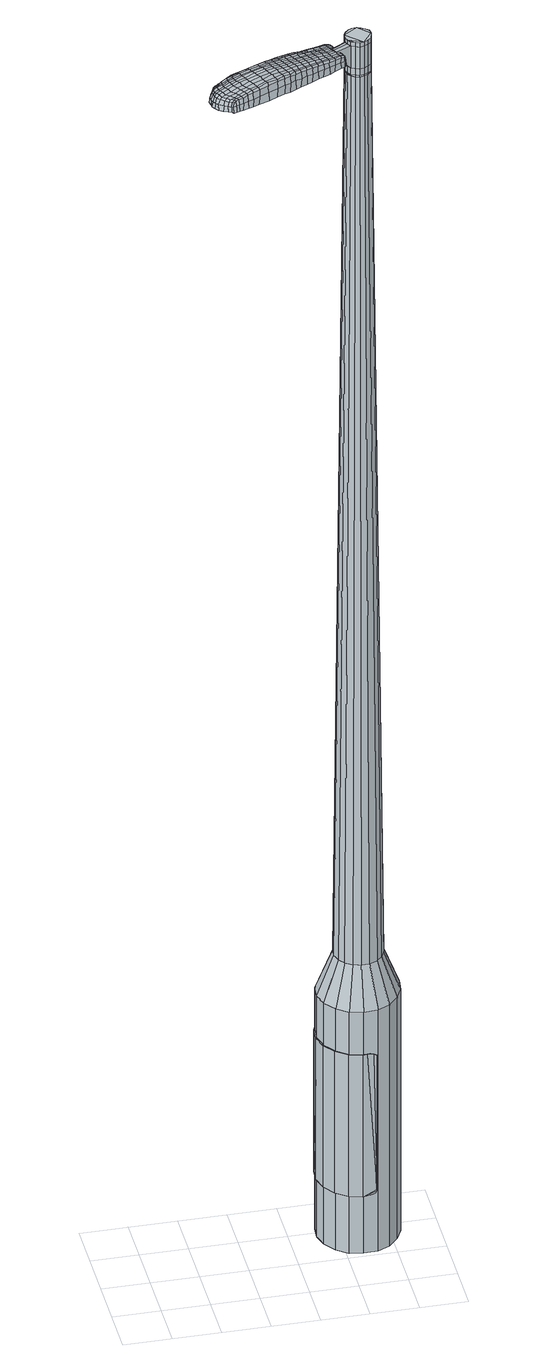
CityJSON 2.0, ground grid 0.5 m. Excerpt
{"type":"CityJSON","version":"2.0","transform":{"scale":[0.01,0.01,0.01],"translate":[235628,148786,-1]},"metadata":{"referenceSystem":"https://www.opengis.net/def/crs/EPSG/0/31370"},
"CityObjects":{
"object1":{"type":"GenericCityObject","attributes":{"cluster":111,"mean_distance_to_centroid":0.345,"new_centroid_x":235630.21,"new_centroid_y":148786.99,"mean_distance_to_camera":20.84,"H1":10.32,"H2":10.04,"Z_final":116.13,"cluster2":-1,"proj_x":235627.2,"proj_y":148780.66,"id_line":86881,"bearing_l":115.47,"distance":7.01,"orientation":"left","G_obj":205.47},"geometry":[{"type":"MultiSurface","lod":"2","boundaries":[[[0,1,2,3]],[[1,4,5,2]],[[4,6,7,5]],[[6,8,9,7]],[[8,10,11,9]],[[10,12,13,11]],[[12,14,15,13]],[[14,16,17,15]],[[16,18,19,17]],[[18,20,21,19]],[[20,22,23,21]],[[22,24,25,23]],[[24,26,27,25]],[[26,28,29,27]],[[28,30,31,29]],[[30,32,33,31]],[[32,34,35,33]],[[34,0,3,35]],[[36,37,38,39]],[[38,40,41,42]],[[41,43,42]],[[42,44,45,46]],[[45,47,46]],[[46,48,49,50]],[[49,51,50]],[[42,46,50,38]],[[50,52,39,38]],[[53,36,39]],[[2,5,7,35]],[[7,9,11,15]],[[11,13,15]],[[15,17,19,23]],[[19,21,23]],[[23,25,27,31]],[[27,29,31]],[[15,23,31,7]],[[31,33,35,7]],[[3,2,35]],[[1,0,54,55]],[[0,34,56,54]],[[34,32,57,56]],[[32,30,58,57]],[[30,28,59,58]],[[28,26,60,59]],[[26,24,61,60]],[[24,22,62,61]],[[22,20,63,62]],[[20,18,64,63]],[[18,16,65,64]],[[16,14,66,65]],[[14,12,67,66]],[[12,10,68,67]],[[10,8,69,68]],[[8,6,70,69]],[[6,4,71,70]],[[4,1,55,71]],[[55,54,72,73]],[[54,56,74,72]],[[56,57,75,74]],[[57,58,76,75]],[[58,59,77,76]],[[59,60,78,77]],[[60,61,79,78]],[[61,62,80,79]],[[62,63,81,80]],[[63,64,82,81]],[[64,65,83,82]],[[65,66,84,83]],[[66,67,85,84]],[[67,68,86,85]],[[68,69,87,86]],[[69,70,88,87]],[[70,71,89,88]],[[71,55,73,89]],[[90,91,92,93]],[[94,95,91,90]],[[75,96,95,94]],[[97,98,96,75]],[[77,99,98,97]],[[78,100,99,77]],[[101,102,100,78]],[[103,104,102,101]],[[105,106,104,103]],[[107,108,106,105]],[[109,110,108,107]],[[111,112,110,109]],[[113,114,112,111]],[[115,116,114,113]],[[117,118,116,115]],[[119,120,118,117]],[[121,122,120,119]],[[93,92,122,121]],[[123,124,125,126]],[[127,123,126,128]],[[129,127,128,130]],[[131,129,130,132]],[[133,131,132,134]],[[135,133,134,136]],[[137,135,136,138]],[[139,137,138,140]],[[141,139,140,142]],[[143,141,142,144]],[[145,143,144,146]],[[147,145,146,148]],[[149,147,148,150]],[[151,149,150,152]],[[153,151,152,154]],[[155,153,154,156]],[[73,72,90,93]],[[72,74,94,90]],[[74,75,94]],[[76,97,75]],[[76,77,97]],[[79,101,78]],[[79,80,103,101]],[[80,81,105,103]],[[81,82,107,105]],[[82,83,109,107]],[[83,84,111,109]],[[84,85,113,111]],[[85,86,115,113]],[[86,87,117,115]],[[87,88,119,117]],[[88,89,121,119]],[[89,73,93,121]],[[157,158,92,91]],[[158,159,122,92]],[[159,160,120,122]],[[160,161,118,120]],[[161,162,116,118]],[[162,163,114,116]],[[163,164,112,114]],[[164,165,110,112]],[[165,166,108,110]],[[166,167,106,108]],[[167,168,104,106]],[[168,169,102,104]],[[169,100,102]],[[170,98,99]],[[170,96,98]],[[171,95,96]],[[171,157,91,95]],[[39,52,155,172]],[[158,157,173,156]],[[53,39,172,124]],[[157,171,125,173]],[[36,53,124,123]],[[171,96,126,125]],[[37,36,123,127]],[[96,170,128,126]],[[38,37,127,129]],[[170,99,130,128]],[[40,38,129,131]],[[99,100,132,130]],[[41,40,131,133]],[[100,169,134,132]],[[43,41,133,135]],[[169,168,136,134]],[[42,43,135,137]],[[168,167,138,136]],[[44,42,137,139]],[[167,166,140,138]],[[45,44,139,141]],[[166,165,142,140]],[[47,45,141,143]],[[165,164,144,142]],[[46,47,143,145]],[[164,163,146,144]],[[48,46,145,147]],[[163,162,148,146]],[[49,48,147,149]],[[162,161,150,148]],[[51,49,149,151]],[[161,160,152,150]],[[50,51,151,153]],[[160,159,154,152]],[[52,50,153,155]],[[159,158,156,154]],[[155,156,174,175]],[[156,173,176,174]],[[173,125,177,176]],[[125,124,178,177]],[[124,172,179,178]],[[172,155,175,179]],[[180,181,182,183]],[[184,180,183,185]],[[180,184,186,187]],[[181,180,187,188]],[[189,190,191,192]],[[193,189,192,194]],[[189,193,195,196]],[[190,189,196,197]],[[198,199,200,201]],[[202,198,201,203]],[[198,202,204,205]],[[199,198,205,206]],[[207,208,209,210]],[[211,207,210,212]],[[207,211,213,214]],[[208,207,214,215]],[[216,217,218,219]],[[220,216,219,221]],[[216,220,222,223]],[[217,216,223,224]],[[225,226,227,228]],[[229,225,228,230]],[[225,229,231,232]],[[226,225,232,233]],[[234,235,236,237]],[[226,234,237,227]],[[234,226,233,238]],[[235,234,238,239]],[[240,241,242,243]],[[235,240,243,236]],[[240,235,239,244]],[[241,240,244,245]],[[246,184,185,247]],[[241,246,247,242]],[[246,241,245,248]],[[184,246,248,186]],[[249,250,251,252]],[[253,249,252,254]],[[249,253,255,256]],[[250,249,256,257]],[[258,259,260,261]],[[250,258,261,251]],[[258,250,257,262]],[[259,258,262,263]],[[264,265,266,267]],[[259,264,267,260]],[[264,259,263,268]],[[265,264,268,269]],[[270,271,272,273]],[[265,270,273,266]],[[270,265,269,274]],[[271,270,274,275]],[[276,181,188,277]],[[271,276,277,272]],[[276,271,275,278]],[[181,276,278,182]],[[279,280,281,282]],[[283,279,282,284]],[[279,283,285,286]],[[280,279,286,287]],[[288,289,290,291]],[[280,288,291,281]],[[288,280,287,292]],[[289,288,292,293]],[[294,295,296,297]],[[289,294,297,290]],[[294,289,293,298]],[[295,294,298,299]],[[300,193,194,301]],[[295,300,301,296]],[[300,295,299,302]],[[193,300,302,195]],[[303,304,305,306]],[[307,303,306,308]],[[303,307,309,310]],[[304,303,310,311]],[[312,313,314,315]],[[304,312,315,305]],[[312,304,311,316]],[[313,312,316,317]],[[318,319,320,321]],[[313,318,321,314]],[[318,313,317,322]],[[319,318,322,323]],[[324,325,326,327]],[[319,324,327,320]],[[324,319,323,328]],[[325,324,328,329]],[[330,190,197,331]],[[325,330,331,326]],[[330,325,329,332]],[[190,330,332,191]],[[333,219,218,334]],[[335,333,334,336]],[[333,335,337,338]],[[219,333,338,221]],[[339,335,336,340]],[[341,339,340,342]],[[339,341,343,344]],[[335,339,344,337]],[[345,341,342,346]],[[347,345,346,348]],[[345,347,349,350]],[[341,345,350,343]],[[351,347,348,352]],[[353,351,352,354]],[[351,353,355,356]],[[347,351,356,349]],[[357,353,354,358]],[[208,357,358,209]],[[357,208,215,359]],[[353,357,359,355]],[[360,361,206,205]],[[362,360,205,204]],[[360,362,363,364]],[[361,360,364,365]],[[366,367,365,364]],[[368,366,364,363]],[[366,368,369,370]],[[367,366,370,371]],[[372,373,371,370]],[[374,372,370,369]],[[372,374,375,376]],[[373,372,376,377]],[[378,379,377,376]],[[380,378,376,375]],[[378,380,213,211]],[[379,378,211,212]],[[381,382,383,384]],[[283,381,384,285]],[[381,283,284,385]],[[382,381,385,386]],[[387,202,203,388]],[[382,387,388,383]],[[387,382,386,389]],[[202,387,389,204]],[[390,391,392,393]],[[229,390,393,231]],[[390,229,230,394]],[[391,390,394,395]],[[396,397,398,399]],[[391,396,399,392]],[[396,391,395,400]],[[397,396,400,401]],[[402,199,206,403]],[[397,402,403,398]],[[402,397,401,404]],[[199,402,404,200]],[[405,406,407,408]],[[187,405,408,188]],[[405,187,186,409]],[[406,405,409,410]],[[411,412,413,414]],[[406,411,414,407]],[[411,406,410,415]],[[412,411,415,416]],[[417,210,209,418]],[[412,417,418,413]],[[417,412,416,419]],[[210,417,419,212]],[[420,421,422,423]],[[192,420,423,194]],[[420,192,191,424]],[[421,420,424,425]],[[426,214,213,427]],[[421,426,427,422]],[[426,421,425,428]],[[214,426,428,215]],[[429,430,431,432]],[[307,429,432,309]],[[429,307,308,433]],[[430,429,433,434]],[[435,220,221,436]],[[430,435,436,431]],[[435,430,434,437]],[[220,435,437,222]],[[438,439,440,441]],[[253,438,441,255]],[[438,253,254,442]],[[439,438,442,443]],[[444,445,446,447]],[[439,444,447,440]],[[444,439,443,448]],[[445,444,448,449]],[[450,217,224,451]],[[445,450,451,446]],[[450,445,449,452]],[[217,450,452,218]],[[453,454,443,442]],[[252,453,442,254]],[[453,252,251,455]],[[454,453,455,456]],[[457,458,449,448]],[[454,457,448,443]],[[457,454,456,459]],[[458,457,459,460]],[[461,334,218,452]],[[458,461,452,449]],[[461,458,460,462]],[[334,461,462,336]],[[463,464,465,466]],[[310,463,466,311]],[[463,310,309,432]],[[464,463,432,431]],[[467,338,337,468]],[[464,467,468,465]],[[467,464,431,436]],[[338,467,436,221]],[[469,470,456,455]],[[261,469,455,251]],[[469,261,260,471]],[[470,469,471,472]],[[473,474,460,459]],[[470,473,459,456]],[[473,470,472,475]],[[474,473,475,476]],[[477,340,336,462]],[[474,477,462,460]],[[477,474,476,478]],[[340,477,478,342]],[[479,480,481,482]],[[316,479,482,317]],[[479,316,311,466]],[[480,479,466,465]],[[483,344,343,484]],[[480,483,484,481]],[[483,480,465,468]],[[344,483,468,337]],[[485,486,472,471]],[[267,485,471,260]],[[485,267,266,487]],[[486,485,487,488]],[[489,490,476,475]],[[486,489,475,472]],[[489,486,488,491]],[[490,489,491,492]],[[493,346,342,478]],[[490,493,478,476]],[[493,490,492,494]],[[346,493,494,348]],[[495,496,497,498]],[[322,495,498,323]],[[495,322,317,482]],[[496,495,482,481]],[[499,350,349,500]],[[496,499,500,497]],[[499,496,481,484]],[[350,499,484,343]],[[501,502,488,487]],[[273,501,487,266]],[[501,273,272,503]],[[502,501,503,504]],[[505,506,492,491]],[[502,505,491,488]],[[505,502,504,507]],[[506,505,507,508]],[[509,352,348,494]],[[506,509,494,492]],[[509,506,508,510]],[[352,509,510,354]],[[511,512,513,514]],[[328,511,514,329]],[[511,328,323,498]],[[512,511,498,497]],[[515,356,355,516]],[[512,515,516,513]],[[515,512,497,500]],[[356,515,500,349]],[[517,518,504,503]],[[277,517,503,272]],[[517,277,188,408]],[[518,517,408,407]],[[519,520,508,507]],[[518,519,507,504]],[[519,518,407,414]],[[520,519,414,413]],[[521,358,354,510]],[[520,521,510,508]],[[521,520,413,418]],[[358,521,418,209]],[[522,523,425,424]],[[332,522,424,191]],[[522,332,329,514]],[[523,522,514,513]],[[524,359,215,428]],[[523,524,428,425]],[[524,523,513,516]],[[359,524,516,355]],[[525,526,386,385]],[[282,525,385,284]],[[525,282,281,527]],[[526,525,527,528]],[[529,362,204,389]],[[526,529,389,386]],[[529,526,528,530]],[[362,529,530,363]],[[531,532,533,534]],[[232,531,534,233]],[[531,232,231,393]],[[532,531,393,392]],[[535,536,537,538]],[[532,535,538,533]],[[535,532,392,399]],[[536,535,399,398]],[[539,361,365,540]],[[536,539,540,537]],[[539,536,398,403]],[[361,539,403,206]],[[541,542,528,527]],[[291,541,527,281]],[[541,291,290,543]],[[542,541,543,544]],[[545,368,363,530]],[[542,545,530,528]],[[545,542,544,546]],[[368,545,546,369]],[[547,548,549,550]],[[238,547,550,239]],[[547,238,233,534]],[[548,547,534,533]],[[551,552,553,554]],[[548,551,554,549]],[[551,548,533,538]],[[552,551,538,537]],[[555,367,371,556]],[[552,555,556,553]],[[555,552,537,540]],[[367,555,540,365]],[[557,558,544,543]],[[297,557,543,290]],[[557,297,296,559]],[[558,557,559,560]],[[561,374,369,546]],[[558,561,546,544]],[[561,558,560,562]],[[374,561,562,375]],[[563,564,565,566]],[[244,563,566,245]],[[563,244,239,550]],[[564,563,550,549]],[[567,568,569,570]],[[564,567,570,565]],[[567,564,549,554]],[[568,567,554,553]],[[571,373,377,572]],[[568,571,572,569]],[[571,568,553,556]],[[373,571,556,371]],[[573,574,560,559]],[[301,573,559,296]],[[573,301,194,423]],[[574,573,423,422]],[[575,380,375,562]],[[574,575,562,560]],[[575,574,422,427]],[[380,575,427,213]],[[576,577,410,409]],[[248,576,409,186]],[[576,248,245,566]],[[577,576,566,565]],[[578,579,416,415]],[[577,578,415,410]],[[578,577,565,570]],[[579,578,570,569]],[[580,379,212,419]],[[579,580,419,416]],[[580,579,569,572]],[[379,580,572,377]],[[581,582,583,584]],[[584,583,585,586]],[[587,585,583,588]],[[588,583,582,589]],[[590,591,592,593]],[[593,592,594,595]],[[596,594,592,597]],[[597,592,591,598]],[[599,600,601,602]],[[602,601,603,604]],[[605,603,601,606]],[[606,601,600,607]],[[608,609,610,611]],[[611,610,612,613]],[[614,612,610,615]],[[615,610,609,616]],[[617,618,619,620]],[[620,619,621,622]],[[623,621,619,624]],[[624,619,618,625]],[[626,627,628,629]],[[629,628,630,631]],[[632,630,628,633]],[[633,628,627,634]],[[635,636,637,638]],[[638,637,627,626]],[[634,627,637,639]],[[639,637,636,640]],[[641,642,643,644]],[[644,643,636,635]],[[640,636,643,645]],[[645,643,642,646]],[[586,585,647,648]],[[648,647,642,641]],[[646,642,647,649]],[[649,647,585,587]],[[650,651,652,653]],[[653,652,654,655]],[[656,654,652,657]],[[657,652,651,658]],[[659,660,661,662]],[[662,661,651,650]],[[658,651,661,663]],[[663,661,660,664]],[[665,666,667,668]],[[668,667,660,659]],[[664,660,667,669]],[[669,667,666,670]],[[671,672,673,674]],[[674,673,666,665]],[[670,666,673,675]],[[675,673,672,676]],[[589,582,677,678]],[[678,677,672,671]],[[676,672,677,679]],[[679,677,582,581]],[[680,681,682,683]],[[683,682,684,685]],[[686,684,682,687]],[[687,682,681,688]],[[689,690,691,692]],[[692,691,681,680]],[[688,681,691,693]],[[693,691,690,694]],[[695,696,697,698]],[[698,697,690,689]],[[694,690,697,699]],[[699,697,696,700]],[[595,594,701,702]],[[702,701,696,695]],[[700,696,701,703]],[[703,701,594,596]],[[704,705,706,707]],[[707,706,708,709]],[[710,708,706,711]],[[711,706,705,712]],[[713,714,715,716]],[[716,715,705,704]],[[712,705,715,717]],[[717,715,714,718]],[[719,720,721,722]],[[722,721,714,713]],[[718,714,721,723]],[[723,721,720,724]],[[725,726,727,728]],[[728,727,720,719]],[[724,720,727,729]],[[729,727,726,730]],[[598,591,731,732]],[[732,731,726,725]],[[730,726,731,733]],[[733,731,591,590]],[[617,620,734,735]],[[735,734,736,737]],[[738,736,734,739]],[[739,734,620,622]],[[737,736,740,741]],[[741,740,742,743]],[[744,742,740,745]],[[745,740,736,738]],[[743,742,746,747]],[[747,746,748,749]],[[750,748,746,751]],[[751,746,742,744]],[[749,748,752,753]],[[753,752,754,755]],[[756,754,752,757]],[[757,752,748,750]],[[755,754,758,759]],[[759,758,609,608]],[[616,609,758,760]],[[760,758,754,756]],[[607,761,762,606]],[[606,762,763,605]],[[764,763,762,765]],[[765,762,761,766]],[[766,767,768,765]],[[765,768,769,764]],[[770,769,768,771]],[[771,768,767,772]],[[772,773,774,771]],[[771,774,775,770]],[[776,775,774,777]],[[777,774,773,778]],[[778,779,780,777]],[[777,780,781,776]],[[614,781,780,612]],[[612,780,779,613]],[[782,783,784,785]],[[785,784,684,686]],[[685,684,784,786]],[[786,784,783,787]],[[604,603,788,789]],[[789,788,783,782]],[[787,783,788,790]],[[790,788,603,605]],[[791,792,793,794]],[[794,793,630,632]],[[631,630,793,795]],[[795,793,792,796]],[[797,798,799,800]],[[800,799,792,791]],[[796,792,799,801]],[[801,799,798,802]],[[607,600,803,804]],[[804,803,798,797]],[[802,798,803,805]],[[805,803,600,599]],[[806,807,808,809]],[[809,808,588,589]],[[587,588,808,810]],[[810,808,807,811]],[[812,813,814,815]],[[815,814,807,806]],[[811,807,814,816]],[[816,814,813,817]],[[608,611,818,819]],[[819,818,813,812]],[[817,813,818,820]],[[820,818,611,613]],[[821,822,823,824]],[[824,823,593,595]],[[590,593,823,825]],[[825,823,822,826]],[[614,615,827,828]],[[828,827,822,821]],[[826,822,827,829]],[[829,827,615,616]],[[830,831,708,832]],[[832,708,710]],[[709,708,833]],[[833,708,831,834]],[[622,621,835,836]],[[836,835,831,830]],[[834,831,835,837]],[[837,835,621,623]],[[838,839,840,841]],[[841,840,654,656]],[[655,654,840,842]],[[842,840,839,843]],[[844,845,846,847]],[[847,846,839,838]],[[843,839,846,848]],[[848,846,845,849]],[[625,618,850,851]],[[851,850,845,844]],[[849,845,850,852]],[[852,850,618,617]],[[843,853,854,842]],[[842,854,653,655]],[[650,653,854,855]],[[855,854,853,856]],[[849,857,858,848]],[[848,858,853,843]],[[856,853,858,859]],[[859,858,857,860]],[[617,735,861,852]],[[852,861,857,849]],[[860,857,861,862]],[[862,861,735,737]],[[863,864,865,866]],[[866,865,711,712]],[[710,711,865,832]],[[832,865,864,830]],[[738,739,867,868]],[[868,867,864,863]],[[830,864,867,836]],[[836,867,739,622]],[[856,869,870,855]],[[855,870,662,650]],[[659,662,870,871]],[[871,870,869,872]],[[860,873,874,859]],[[859,874,869,856]],[[872,869,874,875]],[[875,874,873,876]],[[737,741,877,862]],[[862,877,873,860]],[[876,873,877,878]],[[878,877,741,743]],[[879,880,881]],[[881,880,717,718]],[[712,717,880,866]],[[866,880,863]],[[744,745,882,883]],[[883,882,880,879]],[[863,880,882,868]],[[868,882,745,738]],[[872,884,885,871]],[[871,885,668,659]],[[665,668,885,886]],[[886,885,884,887]],[[876,888,889,875]],[[875,889,884,872]],[[887,884,889,890]],[[890,889,888,891]],[[743,747,892,878]],[[878,892,888,876]],[[891,888,892,893]],[[893,892,747,749]],[[894,895,896,897]],[[897,896,723,724]],[[718,723,896,881]],[[881,896,895,879]],[[750,751,898,899]],[[899,898,895,894]],[[879,895,898,883]],[[883,898,751,744]],[[887,900,901,886]],[[886,901,674,665]],[[671,674,901,902]],[[902,901,900,903]],[[891,904,905,890]],[[890,905,900,887]],[[903,900,905,906]],[[906,905,904,907]],[[749,753,908,893]],[[893,908,904,891]],[[907,904,908,909]],[[909,908,753,755]],[[910,911,912,913]],[[913,912,729,730]],[[724,729,912,897]],[[897,912,911,894]],[[756,757,914,915]],[[915,914,911,910]],[[894,911,914,899]],[[899,914,757,750]],[[903,916,917,902]],[[902,917,678,671]],[[589,678,917,809]],[[809,917,916,806]],[[907,918,919,906]],[[906,919,916,903]],[[806,916,919,815]],[[815,919,918,812]],[[755,759,920,909]],[[909,920,918,907]],[[812,918,920,819]],[[819,920,759,608]],[[826,921,922,825]],[[825,922,733,590]],[[730,733,922,913]],[[913,922,921,910]],[[616,760,923,829]],[[829,923,921,826]],[[910,921,923,915]],[[915,923,760,756]],[[787,924,925,786]],[[786,925,683,685]],[[680,683,925,926]],[[926,925,924,927]],[[605,763,928,790]],[[790,928,924,787]],[[927,924,928,929]],[[929,928,763,764]],[[930,931,932,933]],[[933,932,633,634]],[[632,633,932,794]],[[794,932,931,791]],[[934,935,936,937]],[[937,936,931,930]],[[791,931,936,800]],[[800,936,935,797]],[[766,761,938,939]],[[939,938,935,934]],[[797,935,938,804]],[[804,938,761,607]],[[927,940,941,926]],[[926,941,692,680]],[[689,692,941,942]],[[942,941,940,943]],[[764,769,944,929]],[[929,944,940,927]],[[943,940,944,945]],[[945,944,769,770]],[[946,947,948,949]],[[949,948,639,640]],[[634,639,948,933]],[[933,948,947,930]],[[950,951,952,953]],[[953,952,947,946]],[[930,947,952,937]],[[937,952,951,934]],[[772,767,954,955]],[[955,954,951,950]],[[934,951,954,939]],[[939,954,767,766]],[[943,956,957,942]],[[942,957,698,689]],[[695,698,957,958]],[[958,957,956,959]],[[770,775,960,945]],[[945,960,956,943]],[[959,956,960,961]],[[961,960,775,776]],[[962,963,964,965]],[[965,964,645,646]],[[640,645,964,949]],[[949,964,963,946]],[[966,967,968,969]],[[969,968,963,962]],[[946,963,968,953]],[[953,968,967,950]],[[778,773,970,971]],[[971,970,967,966]],[[950,967,970,955]],[[955,970,773,772]],[[959,972,973,958]],[[958,973,702,695]],[[595,702,973,824]],[[824,973,972,821]],[[776,781,974,961]],[[961,974,972,959]],[[821,972,974,828]],[[828,974,781,614]],[[811,975,976,810]],[[810,976,649,587]],[[646,649,976,965]],[[965,976,975,962]],[[817,977,978,816]],[[816,978,975,811]],[[962,975,978,969]],[[969,978,977,966]],[[613,779,979,820]],[[820,979,977,817]],[[966,977,979,971]],[[971,979,779,778]],[[581,584,183,182]],[[584,586,185,183]],[[596,597,196,195]],[[597,598,197,196]],[[599,602,201,200]],[[602,604,203,201]],[[623,624,223,222]],[[624,625,224,223]],[[626,629,228,227]],[[629,631,230,228]],[[635,638,237,236]],[[638,626,227,237]],[[641,644,243,242]],[[644,635,236,243]],[[586,648,247,185]],[[648,641,242,247]],[[656,657,256,255]],[[657,658,257,256]],[[658,663,262,257]],[[663,664,263,262]],[[664,669,268,263]],[[669,670,269,268]],[[670,675,274,269]],[[675,676,275,274]],[[676,679,278,275]],[[679,581,182,278]],[[686,687,286,285]],[[687,688,287,286]],[[688,693,292,287]],[[693,694,293,292]],[[694,699,298,293]],[[699,700,299,298]],[[700,703,302,299]],[[703,596,195,302]],[[704,707,306,305]],[[707,709,308,306]],[[713,716,315,314]],[[716,704,305,315]],[[719,722,321,320]],[[722,713,314,321]],[[725,728,327,326]],[[728,719,320,327]],[[598,732,331,197]],[[732,725,326,331]],[[782,785,384,383]],[[785,686,285,384]],[[604,789,388,203]],[[789,782,383,388]],[[631,795,394,230]],[[795,796,395,394]],[[796,801,400,395]],[[801,802,401,400]],[[802,805,404,401]],[[805,599,200,404]],[[709,833,433,308]],[[833,834,434,433]],[[834,837,437,434]],[[837,623,222,437]],[[838,841,441,440]],[[841,656,255,441]],[[844,847,447,446]],[[847,838,440,447]],[[625,851,451,224]],[[851,844,446,451]],[[980,981,982,983]],[[984,985,983,982]],[[986,987,988,989]],[[990,991,992,993]],[[981,994,995,982]],[[996,984,982,995]],[[997,986,989,998]],[[999,1000,991,990]],[[994,1001,1002,995]],[[1002,1003,996,995]],[[1004,997,998,1005]],[[1006,1000,999,1007]],[[1001,1008,1009,1002]],[[1009,1010,1003,1002]],[[1011,1004,1005,1012]],[[1013,1006,1007,1014]],[[1015,1016,1017,1018]],[[1019,1020,1016,1015]],[[1019,1021,1022,1020]],[[1021,1023,1024,1022]],[[1025,1026,1027,1028]],[[1029,1030,1026,1025]],[[1031,1032,1030,1029]],[[1033,1034,1032,1031]],[[1028,1017,1016,1025]],[[1025,1016,1020,1029]],[[1020,1022,1031,1029]],[[1022,1024,1033,1031]],[[989,988,985,984]],[[998,989,984,996]],[[1003,1005,998,996]],[[1010,1012,1005,1003]],[[990,993,987,986]],[[999,990,986,997]],[[1007,999,997,1004]],[[1014,1007,1004,1011]],[[991,1015,1018,992]],[[1000,1019,1015,991]],[[1021,1019,1000,1006]],[[1023,1021,1006,1013]],[[1035,1036,1037,1038]],[[1037,1039,1040,1041]],[[1037,1041,1042,1043]],[[1037,1043,1038]],[[1044,1035,1038,1045]],[[1046,1045,1038,1047]],[[1048,1047,1038]],[[1049,1037,1036,1050]],[[1051,1049,1050,1052]],[[1053,1051,1052,1054]],[[1055,1053,1054,1056]],[[1057,1055,1056,1058]],[[1058,1059,1060,1061]],[[1058,1061,1062,1063]],[[1058,1063,1064,1065]],[[1064,1066,1067,1068]],[[1064,1068,1069,1070]],[[1064,1070,1065]],[[1058,1065,1057]],[[1071,1072,1036,1035]],[[1073,1074,1039,1037]],[[1075,1076,1048,1038]],[[1072,1077,1050,1036]],[[1078,1073,1037,1049]],[[1077,1079,1052,1050]],[[1080,1078,1049,1051]],[[1079,1081,1054,1052]],[[1082,1080,1051,1053]],[[1081,1083,1056,1054]],[[1084,1082,1053,1055]],[[1083,1085,1058,1056]],[[1086,1084,1055,1057]],[[1085,1087,1059,1058]],[[1088,1089,1066,1064]],[[1090,1086,1057,1065]],[[1060,1059,1087,1091]],[[1061,1060,1091,1092]],[[1062,1061,1092,1093]],[[1063,1062,1093,1094]],[[1064,1063,1094,1088]],[[1095,1071,1035,1044]],[[1096,1095,1044,1045]],[[1097,1096,1045,1046]],[[1098,1097,1046,1047]],[[1076,1098,1047,1048]],[[1040,1039,1074,1099]],[[1067,1066,1089,1100]],[[1041,1040,1099,1101]],[[1042,1041,1101,1102]],[[1043,1042,1102,1103]],[[1038,1043,1103,1075]],[[1068,1067,1100,1104]],[[1069,1068,1104,1105]],[[1070,1069,1105,1106]],[[1065,1070,1106,1090]]]}]}
},
"vertices":[
[182,79,384],[178,93,384],[178,93,96],[182,79,96],[179,107,384],[179,107,96],[186,121,384],[186,121,96],[196,131,384],[196,131,96],[209,138,384],[209,138,96],[224,139,384],[224,139,96],[238,135,384],[238,135,96],[250,127,384],[250,127,96],[259,115,384],[259,115,96],[263,101,384],[263,101,96],[261,86,384],[261,86,96],[255,73,384],[255,73,96],[245,62,384],[245,62,96],[232,56,384],[232,56,96],[217,55,384],[217,55,96],[203,58,384],[203,58,96],[191,67,384],[191,67,96],[215,85,1524],[219,83,1524],[224,84,1524],[208,91,1524],[228,86,1524],[232,89,1524],[234,98,1524],[233,93,1524],[233,103,1524],[230,106,1524],[222,110,1524],[226,109,1524],[217,110,1524],[213,108,1524],[207,100,1524],[209,104,1524],[207,95,1524],[211,87,1524],[198,86,429],[195,94,429],[203,79,429],[210,74,429],[218,72,429],[227,72,429],[235,76,429],[241,82,429],[245,90,429],[246,99,429],[243,108,429],[238,115,429],[231,120,429],[222,122,429],[214,121,429],[206,117,429],[200,111,429],[196,103,429],[208,91,1483],[207,95,1483],[211,87,1483],[215,85,1483],[219,83,1483],[224,84,1483],[228,86,1483],[232,89,1483],[233,93,1483],[234,98,1483],[233,103,1483],[230,106,1483],[226,109,1483],[222,110,1483],[217,110,1483],[213,108,1483],[209,104,1483],[207,100,1483],[209,91,1483],[209,91,1485],[208,96,1485],[208,96,1483],[211,88,1483],[211,88,1485],[215,85,1485],[219,84,1483],[219,84,1485],[224,84,1485],[228,86,1485],[231,89,1483],[231,89,1485],[233,94,1483],[233,94,1485],[233,98,1483],[233,98,1485],[232,102,1483],[232,102,1485],[229,106,1483],[229,106,1485],[226,108,1483],[226,108,1485],[221,110,1483],[221,110,1485],[217,109,1483],[217,109,1485],[213,107,1483],[213,107,1485],[210,104,1483],[210,104,1485],[208,100,1483],[208,100,1485],[215,85,1519],[211,87,1519],[211,87,1493],[215,85,1493],[219,83,1519],[219,83,1493],[224,84,1519],[224,84,1493],[228,86,1519],[228,86,1493],[232,89,1519],[232,89,1493],[233,93,1519],[233,93,1493],[234,98,1519],[234,98,1493],[233,103,1519],[233,103,1493],[230,106,1519],[230,106,1493],[226,109,1519],[226,109,1493],[222,110,1519],[222,110,1493],[217,110,1519],[217,110,1493],[213,108,1519],[213,108,1493],[209,104,1519],[209,104,1493],[207,100,1519],[207,100,1493],[207,95,1519],[207,95,1493],[208,91,1485],[207,95,1485],[207,100,1485],[209,104,1485],[213,108,1485],[217,110,1485],[222,110,1485],[226,109,1485],[230,106,1485],[233,103,1485],[234,98,1485],[233,93,1485],[232,89,1485],[219,83,1485],[211,87,1485],[208,91,1519],[208,91,1493],[190,86,1513],[190,86,1518],[191,83,1513],[193,80,1513],[193,80,1518],[191,83,1518],[116,69,1519],[123,72,1518],[121,72,1509],[114,70,1510],[108,65,1519],[106,66,1510],[110,64,1526],[118,68,1525],[124,71,1525],[133,34,1519],[139,37,1518],[139,39,1525],[133,36,1525],[125,30,1519],[125,32,1526],[124,28,1510],[132,32,1510],[138,35,1509],[59,18,1519],[57,21,1519],[56,21,1513],[58,18,1513],[61,15,1519],[61,14,1513],[63,16,1524],[60,19,1524],[59,22,1524],[126,50,1530],[132,53,1529],[131,56,1529],[124,53,1530],[117,46,1531],[116,49,1531],[119,43,1530],[127,47,1530],[134,50,1529],[198,85,1512],[197,87,1512],[196,87,1517],[197,84,1517],[200,82,1512],[198,82,1517],[199,82,1506],[198,85,1506],[196,87,1506],[63,42,1519],[66,44,1519],[65,45,1512],[62,43,1512],[61,40,1518],[60,41,1512],[62,40,1522],[64,41,1523],[67,43,1524],[70,46,1519],[75,49,1519],[73,50,1512],[69,47,1512],[71,45,1524],[76,48,1525],[80,52,1519],[87,56,1519],[86,56,1511],[79,53,1511],[81,51,1526],[89,55,1526],[98,60,1519],[96,61,1510],[99,59,1526],[185,97,1513],[178,94,1513],[179,93,1518],[186,96,1517],[190,98,1512],[189,97,1516],[189,99,1506],[183,97,1507],[176,94,1507],[171,91,1514],[164,88,1515],[165,87,1520],[172,90,1519],[169,92,1507],[162,89,1507],[157,85,1515],[150,83,1516],[151,82,1522],[158,85,1521],[155,86,1508],[148,83,1508],[143,80,1517],[136,77,1517],[138,76,1524],[144,79,1523],[141,81,1508],[134,78,1509],[129,74,1518],[131,73,1524],[128,75,1509],[78,9,1519],[81,10,1519],[81,12,1524],[78,11,1523],[75,9,1518],[76,10,1522],[75,7,1512],[78,8,1512],[81,9,1512],[86,12,1519],[91,14,1519],[91,16,1525],[86,13,1524],[85,10,1512],[91,12,1512],[97,16,1519],[104,20,1519],[104,21,1526],[97,18,1526],[96,15,1511],[103,18,1511],[114,25,1519],[114,26,1526],[114,23,1510],[197,69,1513],[191,66,1513],[190,64,1507],[197,68,1507],[202,72,1512],[202,71,1506],[201,72,1516],[198,71,1517],[191,67,1518],[184,62,1514],[178,58,1515],[177,57,1507],[184,60,1507],[184,63,1519],[178,60,1520],[171,55,1515],[165,51,1516],[164,49,1508],[171,53,1508],[171,56,1521],[165,53,1522],[158,48,1517],[152,44,1517],[151,42,1509],[158,46,1508],[158,49,1523],[152,46,1524],[145,41,1518],[145,39,1509],[145,42,1524],[192,82,1519],[191,84,1519],[186,79,1520],[185,81,1520],[187,76,1520],[194,80,1519],[179,76,1522],[178,78,1522],[172,73,1523],[171,75,1523],[174,70,1523],[180,73,1521],[166,69,1524],[164,72,1524],[159,66,1525],[158,69,1525],[160,63,1525],[167,66,1524],[152,63,1526],[151,66,1526],[145,60,1527],[144,62,1527],[147,57,1527],[154,60,1526],[139,56,1528],[138,59,1528],[140,53,1528],[63,20,1527],[61,23,1527],[65,17,1526],[69,19,1527],[67,22,1528],[65,25,1528],[73,25,1529],[71,28,1529],[75,21,1528],[82,24,1530],[79,28,1530],[78,31,1530],[86,31,1531],[84,34,1531],[88,27,1530],[96,31,1531],[94,35,1531],[93,38,1531],[106,40,1531],[104,44,1531],[108,37,1531],[73,9,1518],[70,10,1519],[70,9,1513],[73,8,1513],[74,10,1523],[71,11,1523],[66,12,1519],[65,11,1513],[67,13,1524],[60,39,1518],[59,36,1518],[60,36,1523],[61,39,1523],[59,39,1513],[57,37,1513],[57,33,1519],[56,29,1519],[58,29,1524],[59,33,1523],[56,33,1513],[55,29,1513],[56,25,1519],[58,26,1524],[56,25,1513],[119,66,1528],[119,65,1528],[126,67,1528],[125,69,1527],[111,63,1528],[111,61,1529],[120,62,1529],[122,59,1530],[128,62,1529],[127,65,1528],[112,58,1529],[113,55,1530],[123,56,1530],[129,59,1529],[114,52,1531],[132,37,1528],[131,39,1529],[123,35,1529],[125,33,1528],[139,40,1527],[138,43,1528],[129,43,1529],[121,39,1530],[136,46,1528],[203,74,1512],[203,76,1512],[201,76,1517],[202,74,1517],[203,73,1506],[202,75,1506],[201,79,1512],[200,79,1517],[201,78,1506],[192,98,1512],[193,97,1512],[192,97,1506],[191,99,1506],[191,97,1517],[192,96,1517],[194,95,1512],[195,92,1512],[194,92,1506],[193,95,1506],[193,94,1517],[194,91,1517],[196,90,1512],[195,90,1506],[195,89,1517],[186,95,1519],[187,93,1519],[179,92,1520],[180,91,1520],[188,91,1519],[189,89,1519],[181,88,1520],[182,86,1520],[190,87,1519],[183,84,1520],[197,72,1519],[196,73,1519],[190,70,1520],[191,68,1520],[195,76,1519],[188,73,1520],[173,89,1521],[173,88,1521],[166,86,1522],[166,85,1522],[174,85,1521],[175,83,1521],[167,82,1522],[169,80,1523],[177,81,1522],[170,77,1523],[184,65,1521],[183,67,1521],[177,63,1522],[177,61,1522],[182,70,1521],[175,66,1522],[159,83,1523],[160,82,1523],[152,81,1524],[153,79,1524],[161,80,1523],[162,77,1524],[154,77,1525],[155,74,1525],[163,74,1524],[156,71,1525],[171,58,1523],[170,60,1523],[163,56,1524],[164,54,1524],[169,63,1524],[162,59,1525],[145,78,1525],[146,76,1525],[138,75,1526],[139,73,1526],[147,74,1526],[148,71,1526],[140,71,1527],[142,68,1527],[150,68,1526],[143,65,1527],[158,51,1525],[157,53,1525],[150,49,1526],[151,47,1526],[155,56,1526],[149,53,1527],[132,72,1527],[133,70,1527],[134,68,1527],[135,65,1528],[136,62,1528],[145,44,1527],[144,46,1527],[142,49,1528],[76,11,1525],[73,12,1525],[79,12,1526],[77,13,1526],[69,14,1526],[73,16,1527],[63,39,1525],[62,37,1525],[66,39,1526],[67,41,1525],[61,34,1525],[60,31,1526],[64,33,1527],[65,36,1526],[60,27,1526],[64,29,1527],[84,14,1526],[82,16,1527],[90,17,1527],[88,18,1528],[79,18,1528],[85,21,1529],[71,44,1526],[70,42,1527],[76,45,1528],[76,47,1527],[70,39,1527],[70,35,1528],[76,38,1529],[76,42,1528],[70,32,1528],[77,35,1530],[96,19,1528],[94,21,1529],[103,23,1528],[102,24,1529],[91,24,1529],[99,28,1530],[82,50,1528],[82,48,1528],[89,51,1529],[89,53,1528],[82,45,1529],[82,41,1530],[90,45,1530],[90,48,1530],[83,38,1530],[91,42,1531],[114,28,1529],[112,30,1529],[110,33,1530],[100,58,1528],[100,56,1529],[101,53,1530],[102,50,1530],[103,47,1531],[122,70,1509],[123,70,1518],[117,67,1518],[115,68,1509],[109,63,1519],[107,64,1510],[111,63,1525],[118,66,1525],[125,69,1525],[138,41,1525],[138,39,1518],[132,36,1518],[132,37,1525],[124,32,1519],[124,33,1525],[123,30,1510],[131,34,1509],[137,37,1509],[58,22,1513],[59,22,1519],[61,19,1519],[60,19,1513],[63,17,1519],[62,16,1513],[64,17,1524],[62,20,1524],[61,23,1524],[130,56,1528],[132,53,1528],[125,50,1529],[124,53,1529],[117,46,1529],[116,49,1529],[119,43,1529],[127,47,1529],[133,50,1528],[194,86,1516],[195,86,1512],[196,84,1512],[195,84,1516],[198,81,1512],[197,81,1516],[197,81,1506],[196,84,1506],[194,86,1506],[66,43,1512],[67,42,1519],[65,41,1518],[63,41,1512],[63,39,1518],[62,40,1512],[64,39,1522],[65,40,1523],[68,41,1523],[74,48,1512],[76,47,1519],[71,45,1519],[70,45,1512],[72,44,1524],[77,47,1525],[86,55,1511],[88,54,1519],[81,50,1519],[79,51,1511],[82,49,1525],[89,53,1526],[98,59,1519],[97,59,1510],[100,58,1526],[179,91,1518],[178,92,1513],[185,95,1513],[186,94,1517],[190,96,1512],[189,95,1515],[189,97,1506],[184,95,1506],[177,93,1507],[165,86,1520],[164,86,1514],[171,89,1514],[172,88,1519],[170,90,1507],[163,87,1507],[152,80,1522],[150,81,1516],[157,84,1515],[159,83,1521],[156,84,1508],[149,82,1508],[138,74,1523],[137,75,1517],[144,78,1516],[145,77,1522],[142,79,1508],[135,76,1508],[130,72,1517],[131,71,1524],[128,73,1509],[80,14,1523],[81,12,1519],[78,11,1518],[77,13,1523],[75,11,1518],[76,12,1522],[75,9,1512],[77,10,1512],[80,11,1512],[90,17,1525],[90,16,1519],[85,14,1519],[85,15,1524],[85,12,1512],[90,14,1512],[103,23,1526],[103,21,1519],[96,18,1519],[96,20,1525],[95,16,1511],[102,20,1511],[113,26,1519],[114,28,1526],[113,25,1510],[189,66,1507],[190,67,1513],[196,71,1513],[196,70,1506],[201,74,1512],[200,72,1506],[200,74,1515],[196,72,1517],[190,69,1518],[176,58,1507],[177,60,1514],[183,64,1514],[183,62,1507],[183,65,1519],[177,61,1520],[163,51,1508],[164,53,1516],[170,56,1515],[170,55,1508],[170,58,1521],[164,54,1522],[150,44,1508],[151,46,1517],[157,49,1516],[157,47,1508],[157,51,1522],[151,47,1523],[144,42,1517],[144,40,1509],[144,44,1524],[191,82,1518],[190,84,1518],[185,79,1519],[184,81,1519],[186,76,1519],[193,79,1518],[178,76,1520],[177,78,1520],[172,72,1521],[171,75,1521],[173,70,1521],[180,73,1520],[165,69,1523],[164,72,1523],[158,66,1524],[157,68,1524],[160,63,1524],[166,66,1523],[152,63,1525],[150,65,1525],[145,59,1526],[144,62,1526],[146,56,1526],[153,60,1525],[138,56,1527],[137,59,1527],[140,53,1527],[63,24,1526],[64,21,1526],[66,18,1525],[70,20,1526],[68,22,1526],[66,26,1526],[72,28,1528],[73,25,1528],[75,22,1527],[82,25,1528],[80,28,1529],[78,31,1529],[85,34,1530],[86,31,1530],[88,28,1529],[96,32,1530],[94,35,1530],[93,38,1530],[104,44,1530],[106,41,1530],[107,37,1530],[71,11,1513],[71,12,1518],[74,11,1518],[73,10,1512],[74,12,1523],[72,13,1523],[67,14,1519],[66,13,1513],[68,15,1523],[62,36,1523],[61,36,1518],[62,38,1518],[63,38,1523],[61,38,1512],[59,36,1512],[60,29,1523],[59,29,1519],[59,32,1519],[61,33,1523],[58,33,1513],[58,29,1513],[59,26,1519],[60,26,1524],[58,25,1513],[126,67,1527],[119,64,1527],[119,65,1527],[125,68,1526],[111,62,1527],[111,60,1528],[128,62,1528],[121,59,1528],[120,61,1528],[127,64,1527],[112,58,1528],[113,55,1529],[123,56,1529],[129,59,1528],[114,52,1529],[123,36,1528],[131,40,1527],[131,38,1527],[124,34,1527],[138,42,1526],[137,43,1527],[129,43,1528],[121,39,1528],[135,46,1527],[199,75,1516],[201,75,1512],[200,74,1516],[201,73,1506],[200,74,1506],[199,78,1512],[198,78,1516],[199,77,1506],[190,96,1506],[191,96,1512],[191,97,1512],[190,97,1506],[190,96,1516],[190,95,1516],[192,91,1506],[193,91,1512],[192,94,1512],[191,94,1506],[191,93,1516],[192,91,1516],[194,89,1512],[193,89,1506],[193,88,1516],[186,93,1518],[186,94,1518],[179,91,1519],[180,90,1519],[188,89,1518],[187,91,1518],[181,88,1519],[182,86,1519],[189,86,1518],[183,83,1519],[189,70,1519],[195,73,1518],[196,72,1518],[190,69,1519],[194,76,1518],[188,73,1519],[173,87,1520],[173,88,1520],[166,85,1521],[166,84,1521],[175,83,1520],[174,85,1520],[167,82,1521],[168,80,1521],[176,80,1520],[169,77,1521],[176,63,1521],[183,66,1520],[176,62,1521],[181,70,1520],[175,66,1521],[159,81,1522],[159,82,1522],[152,79,1523],[152,78,1523],[161,77,1522],[160,79,1522],[154,76,1523],[155,74,1524],[163,74,1523],[156,71,1524],[163,56,1523],[169,60,1522],[170,59,1522],[163,55,1523],[168,63,1522],[161,59,1523],[146,75,1524],[145,76,1524],[139,74,1525],[139,73,1525],[148,70,1525],[147,73,1524],[140,70,1525],[141,67,1526],[149,68,1525],[142,65,1526],[150,49,1525],[156,53,1524],[157,52,1524],[150,48,1525],[155,56,1524],[148,53,1525],[132,70,1526],[132,71,1526],[135,64,1527],[133,67,1526],[136,62,1527],[143,46,1526],[144,45,1526],[142,50,1526],[74,14,1524],[76,13,1524],[79,14,1525],[77,15,1525],[70,15,1525],[74,17,1525],[67,39,1525],[64,37,1524],[65,38,1524],[68,40,1525],[65,32,1526],[62,30,1525],[63,34,1524],[66,36,1525],[62,27,1525],[65,29,1526],[82,17,1526],[84,16,1526],[90,18,1526],[88,19,1527],[79,19,1526],[85,22,1527],[77,44,1527],[71,41,1526],[72,43,1526],[77,46,1526],[77,38,1528],[70,35,1527],[71,38,1526],[76,41,1527],[71,32,1527],[77,35,1528],[94,22,1527],[95,21,1527],[103,24,1527],[101,25,1528],[91,25,1528],[99,28,1529],[90,50,1528],[82,47,1527],[83,48,1527],[90,52,1527],[91,45,1529],[83,41,1529],[82,44,1528],[90,48,1528],[84,38,1529],[92,41,1530],[112,30,1528],[113,29,1528],[110,34,1529],[100,55,1528],[100,57,1528],[102,50,1529],[101,53,1529],[103,47,1530],[189,97,1508],[192,91,1508],[162,78,1509],[159,85,1509],[142,69,1510],[139,77,1510],[106,53,1512],[102,61,1512],[119,69,1511],[123,61,1511],[90,45,1513],[78,39,1514],[74,47,1514],[86,54,1513],[195,85,1508],[166,71,1509],[146,62,1510],[110,45,1512],[127,52,1511],[94,37,1513],[82,31,1514],[198,79,1508],[169,64,1509],[150,54,1510],[114,36,1512],[131,44,1511],[86,23,1514],[98,29,1513],[201,73,1508],[172,57,1509],[154,46,1510],[118,28,1512],[135,36,1511],[90,15,1514],[102,20,1513],[66,33,1514],[63,30,1514],[59,36,1514],[63,41,1514],[70,25,1514],[66,23,1514],[73,18,1514],[69,17,1514],[77,10,1514],[72,11,1514],[59,25,1515],[58,21,1515],[58,22,1515],[58,29,1515],[61,21,1515],[58,20,1515],[63,17,1515],[59,19,1515],[65,13,1515],[59,18,1515],[220,54,334],[216,53,334],[216,53,165],[230,54,171],[220,54,165],[224,54,165],[227,54,166],[229,54,167],[230,54,169],[224,54,334],[227,54,333],[229,54,332],[230,54,331],[230,54,328],[202,57,165],[202,57,334],[190,66,165],[190,66,334],[181,78,165],[181,78,334],[177,93,165],[177,93,334],[178,107,165],[178,107,334],[180,111,334],[181,115,334],[182,117,333],[183,119,332],[183,120,331],[184,121,328],[180,111,165],[184,121,171],[183,120,169],[183,119,167],[182,117,166],[181,115,165],[220,56,334],[216,56,334],[216,56,165],[220,56,165],[230,57,171],[230,57,328],[203,60,334],[203,60,165],[192,68,334],[192,68,165],[184,79,334],[184,79,165],[180,93,334],[180,93,165],[181,107,334],[181,107,165],[182,110,334],[186,120,328],[186,120,171],[182,110,165],[184,114,334],[185,116,333],[186,118,332],[186,119,331],[223,57,334],[226,57,333],[228,57,332],[230,57,331],[223,57,165],[186,119,169],[226,57,166],[228,57,167],[230,57,169],[186,118,167],[185,116,166],[184,114,165]
]}
